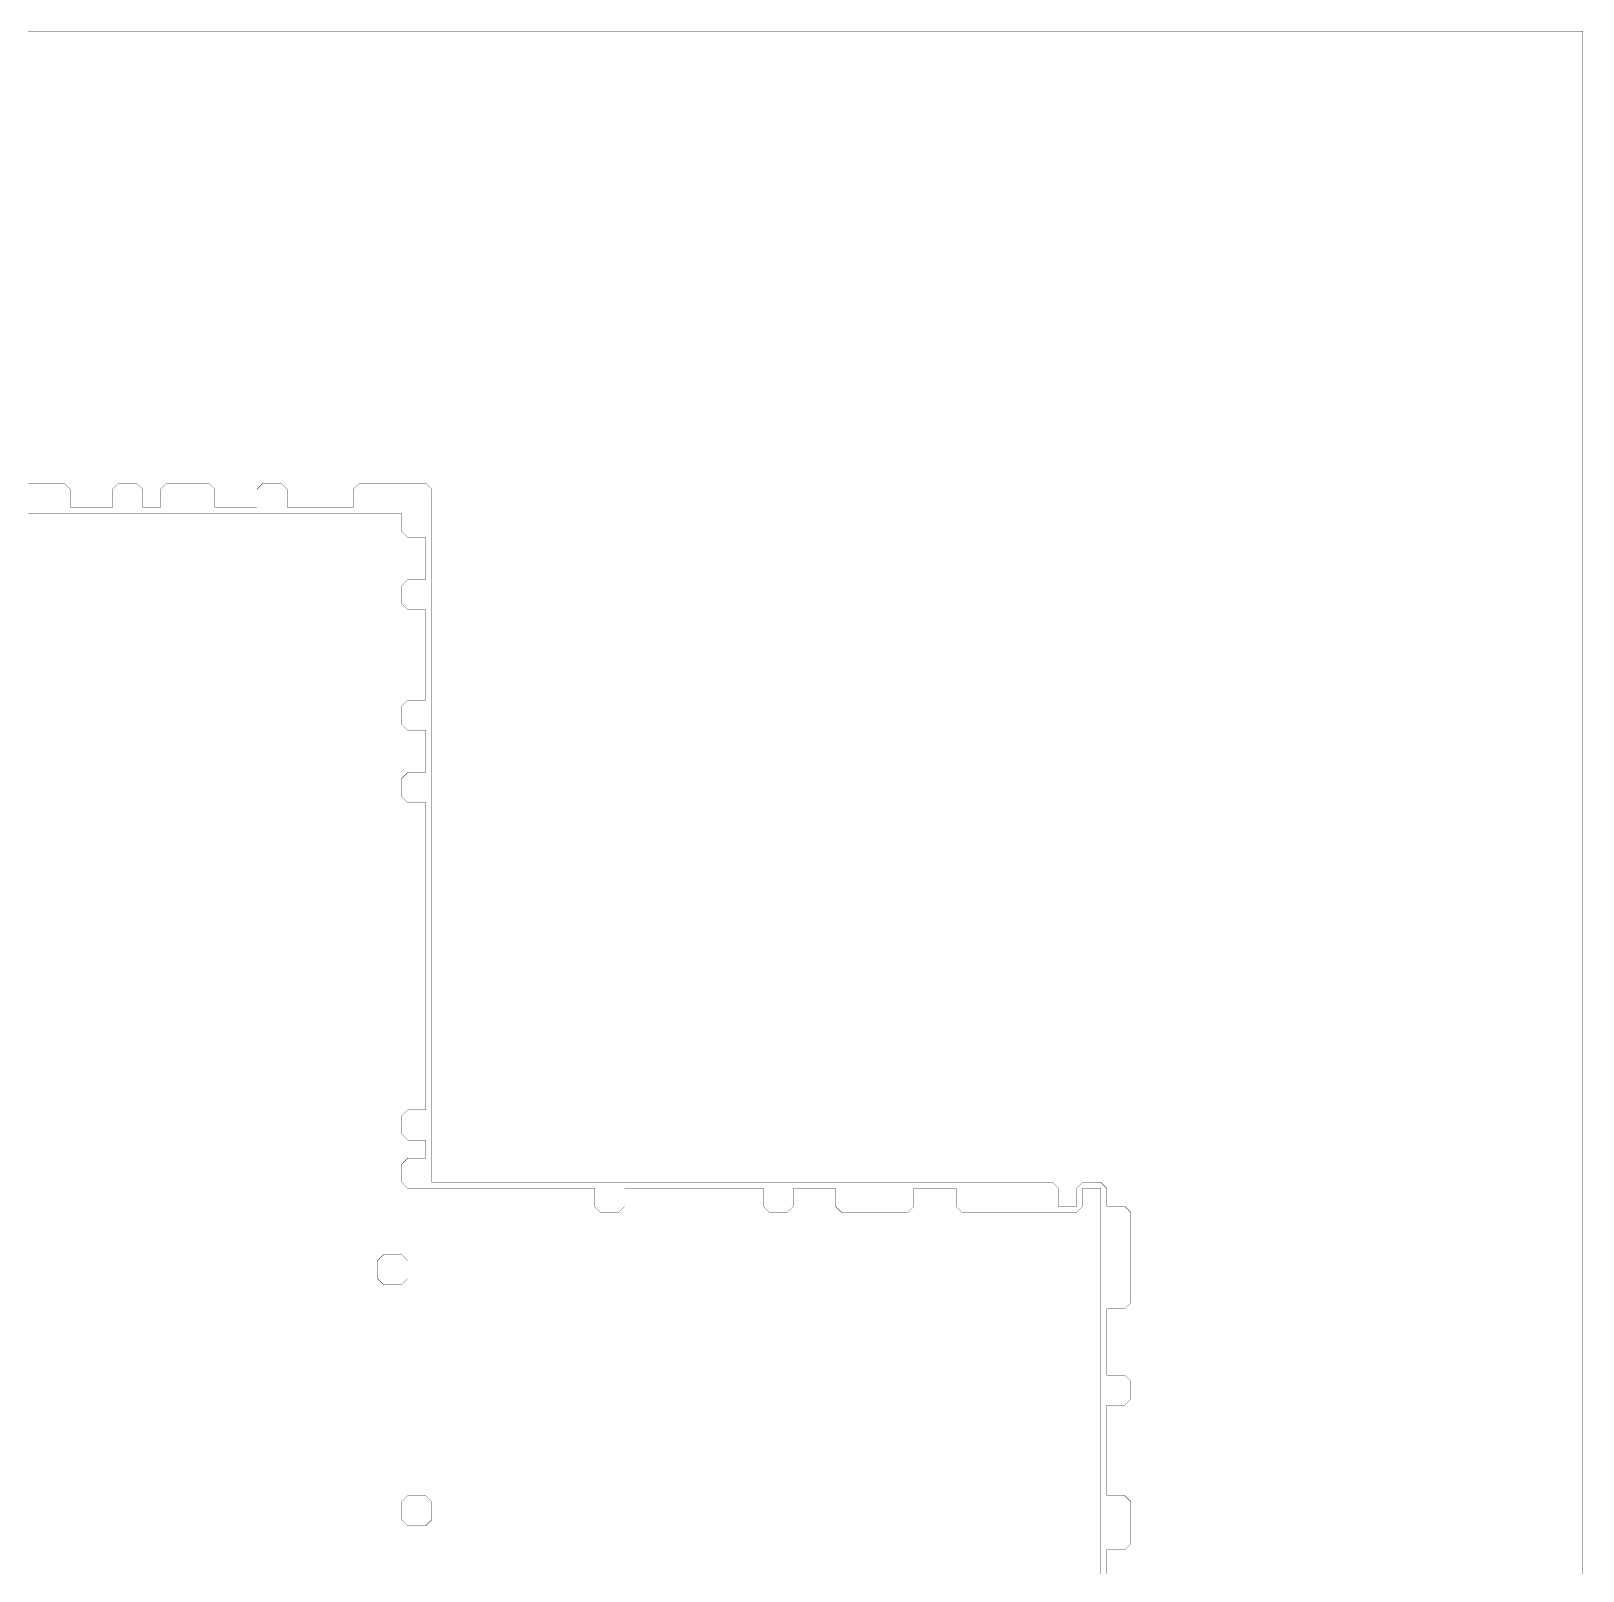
# Model space of a CAD drawing. Header units: metres. Extents: x 0 to 5059, y -5059 to 0.
# Drawn here: x 2510 to 5059, y -2530 to 0 of the extents above; entities that cross this region are included whole.
import ezdxf

# ---------------------------------------------------------------- set-up
doc = ezdxf.new("R2010")
doc.units = ezdxf.units.M
doc.layers.add('conductor', color=1, linetype='Continuous')
doc.layers.add('substrate', color=5, linetype='Continuous')

msp = doc.modelspace()

# ---------------------------------------------------------------- linework, layer by layer
at = {"layer": 'conductor', "const_width": 0.5}
msp.add_lwpolyline([(4267.1, -2534.5), (4267.1, -2524.6), (4267.1, -2514.7), (4267.1, -2504.8), (4267.1, -2494.9), (4267.1, -2485), (4267.1, -2475.1), (4267.1, -2465.2), (4267.1, -2455.3), (4267.1, -2445.4), (4267.1, -2435.5), (4267.1, -2425.6), (4267.1, -2415.7), (4267.1, -2405.8), (4267.1, -2395.9), (4267.1, -2386), (4267.1, -2376.1), (4267.1, -2366.2), (4267.1, -2356.3), (4267.1, -2346.4), (4267.1, -2336.5), (4267.1, -2326.6), (4267.1, -2316.7), (4267.1, -2306.8), (4267.1, -2296.9), (4267.1, -2287), (4267.1, -2277.1), (4267.1, -2267.2), (4267.1, -2257.3), (4267.1, -2247.4), (4267.1, -2237.5), (4267.1, -2227.6), (4267.1, -2217.7), (4267.1, -2207.8), (4267.1, -2197.9), (4267.1, -2188), (4267.1, -2178.1), (4267.1, -2168.2), (4267.1, -2158.3), (4267.1, -2148.4), (4267.1, -2138.5), (4267.1, -2128.6), (4267.1, -2118.7), (4267.1, -2108.8), (4267.1, -2098.9), (4267.1, -2089), (4267.1, -2079.1), (4267.1, -2069.2), (4267.1, -2059.3), (4267.1, -2049.4), (4267.1, -2039.5), (4267.1, -2029.6), (4267.1, -2019.7), (4267.1, -2009.8), (4267.1, -1999.9), (4267.1, -1990), (4267.1, -1980.1), (4267.1, -1970.2), (4267.1, -1960.3), (4267.1, -1950.4), (4267.1, -1940.5), (4267.1, -1930.6), (4267.1, -1920.7), (4267.1, -1910.8), (4267.1, -1900.9), (4257.2, -1900.9), (4247.3, -1900.9), (4237.4, -1900.9), (4237.4, -1910.8), (4237.4, -1920.7), (4237.4, -1930.6), (4227.5, -1940.5), (4217.6, -1940.5), (4207.7, -1940.5), (4197.8, -1940.5), (4187.9, -1940.5), (4178, -1940.5), (4168.1, -1940.5), (4158.2, -1940.5), (4148.3, -1940.5), (4138.4, -1940.5), (4128.5, -1940.5), (4118.6, -1940.5), (4108.7, -1940.5), (4098.8, -1940.5), (4088.9, -1940.5), (4079, -1940.5), (4069.1, -1940.5), (4059.2, -1940.5), (4049.3, -1940.5), (4039.4, -1940.5), (4029.5, -1930.6), (4029.5, -1920.7), (4029.5, -1910.8), (4029.5, -1900.9), (4019.6, -1900.9), (4009.7, -1900.9), (3999.8, -1900.9), (3989.9, -1900.9), (3980, -1900.9), (3970.1, -1900.9), (3960.2, -1900.9), (3960.2, -1910.8), (3960.2, -1920.7), (3960.2, -1930.6), (3950.3, -1940.5), (3940.4, -1940.5), (3930.5, -1940.5), (3920.6, -1940.5), (3910.7, -1940.5), (3900.8, -1940.5), (3890.9, -1940.5), (3881, -1940.5), (3871.1, -1940.5), (3861.2, -1940.5), (3851.3, -1940.5), (3841.4, -1940.5), (3831.5, -1930.6), (3831.5, -1920.7), (3831.5, -1910.8), (3831.5, -1900.9), (3821.6, -1900.9), (3811.7, -1900.9), (3801.8, -1900.9), (3791.9, -1900.9), (3782, -1900.9), (3772.1, -1900.9), (3762.2, -1900.9), (3762.2, -1910.8), (3762.2, -1920.7), (3762.2, -1930.6), (3752.3, -1940.5), (3742.4, -1940.5), (3732.5, -1940.5), (3722.6, -1940.5), (3712.7, -1930.6), (3712.7, -1920.7), (3712.7, -1910.8), (3712.7, -1900.9), (3702.8, -1900.9), (3692.9, -1900.9), (3683, -1900.9), (3673.1, -1900.9), (3663.2, -1900.9), (3653.3, -1900.9), (3643.4, -1900.9), (3633.5, -1900.9), (3623.6, -1900.9), (3613.7, -1900.9), (3603.8, -1900.9), (3593.9, -1900.9), (3584, -1900.9), (3574.1, -1900.9), (3564.2, -1900.9), (3554.3, -1900.9), (3544.4, -1900.9), (3534.5, -1900.9), (3524.6, -1900.9), (3514.7, -1900.9), (3504.8, -1900.9), (3494.9, -1900.9), (3485, -1900.9), (3485, -1910.8), (3485, -1920.7), (3485, -1930.6), (3475.1, -1940.5), (3465.1, -1940.5), (3455.2, -1940.5), (3445.3, -1940.5), (3435.4, -1930.6), (3435.4, -1920.7), (3435.4, -1910.8), (3435.4, -1900.9), (3425.5, -1900.9), (3415.6, -1900.9), (3405.7, -1900.9), (3395.8, -1900.9), (3385.9, -1900.9), (3376, -1900.9), (3366.1, -1900.9), (3356.2, -1900.9), (3346.3, -1900.9), (3336.4, -1900.9), (3326.5, -1900.9), (3316.6, -1900.9), (3306.7, -1900.9), (3296.8, -1900.9), (3286.9, -1900.9), (3277, -1900.9), (3267.1, -1900.9), (3257.2, -1900.9), (3247.3, -1900.9), (3237.4, -1900.9), (3227.5, -1900.9), (3217.6, -1900.9), (3207.7, -1900.9), (3197.8, -1900.9), (3187.9, -1900.9), (3178, -1900.9), (3168.1, -1900.9), (3158.2, -1900.9), (3148.3, -1900.9), (3138.4, -1900.9), (3128.5, -1900.9), (3118.6, -1891), (3118.6, -1881.1), (3118.6, -1871.2), (3118.6, -1861.3), (3128.5, -1851.4), (3138.4, -1851.4), (3148.3, -1851.4), (3158.2, -1851.4), (3158.2, -1841.5), (3158.2, -1831.6), (3158.2, -1821.7), (3148.3, -1821.7), (3138.4, -1821.7), (3128.5, -1821.7), (3118.6, -1811.8), (3118.6, -1801.9), (3118.6, -1792), (3118.6, -1782.1), (3128.5, -1772.2), (3138.4, -1772.2), (3148.3, -1772.2), (3158.2, -1772.2), (3158.2, -1762.3), (3158.2, -1752.4), (3158.2, -1742.5), (3158.2, -1732.6), (3158.2, -1722.7), (3158.2, -1712.8), (3158.2, -1702.9), (3158.2, -1693), (3158.2, -1683.1), (3158.2, -1673.2), (3158.2, -1663.3), (3158.2, -1653.4), (3158.2, -1643.5), (3158.2, -1633.6), (3158.2, -1623.7), (3158.2, -1613.8), (3158.2, -1603.9), (3158.2, -1594), (3158.2, -1584.1), (3158.2, -1574.2), (3158.2, -1564.3), (3158.2, -1554.4), (3158.2, -1544.5), (3158.2, -1534.6), (3158.2, -1524.7), (3158.2, -1514.8), (3158.2, -1504.9), (3158.2, -1495), (3158.2, -1485.1), (3158.2, -1475.2), (3158.2, -1465.3), (3158.2, -1455.4), (3158.2, -1445.5), (3158.2, -1435.6), (3158.2, -1425.7), (3158.2, -1415.8), (3158.2, -1405.9), (3158.2, -1396), (3158.2, -1386.1), (3158.2, -1376.2), (3158.2, -1366.3), (3158.2, -1356.4), (3158.2, -1346.5), (3158.2, -1336.6), (3158.2, -1326.7), (3158.2, -1316.8), (3158.2, -1306.9), (3158.2, -1297), (3158.2, -1287.1), (3158.2, -1277.2), (3158.2, -1267.3), (3148.3, -1267.3), (3138.4, -1267.3), (3128.5, -1267.3), (3118.6, -1257.4), (3118.6, -1247.5), (3118.6, -1237.6), (3118.6, -1227.7), (3128.5, -1217.8), (3138.4, -1217.8), (3148.3, -1217.8), (3158.2, -1217.8), (3158.2, -1207.9), (3158.2, -1198), (3158.2, -1188.1), (3158.2, -1178.2), (3158.2, -1168.3), (3158.2, -1158.4), (3158.2, -1148.4), (3148.3, -1148.4), (3138.4, -1148.4), (3128.5, -1148.4), (3118.6, -1138.5), (3118.6, -1128.6), (3118.6, -1118.7), (3118.6, -1108.8), (3128.5, -1098.9), (3138.4, -1098.9), (3148.3, -1098.9), (3158.2, -1098.9), (3158.2, -1089), (3158.2, -1079.1), (3158.2, -1069.2), (3158.2, -1059.3), (3158.2, -1049.4), (3158.2, -1039.5), (3158.2, -1029.6), (3158.2, -1019.7), (3158.2, -1009.8), (3158.2, -999.9), (3158.2, -990), (3158.2, -980.1), (3158.2, -970.2), (3158.2, -960.3), (3158.2, -950.4), (3148.3, -950.4), (3138.4, -950.4), (3128.5, -950.4), (3118.6, -940.5), (3118.6, -930.6), (3118.6, -920.7), (3118.6, -910.8), (3128.5, -900.9), (3138.4, -900.9), (3148.3, -900.9), (3158.2, -900.9), (3158.2, -891), (3158.2, -881.1), (3158.2, -871.2), (3158.2, -861.3), (3158.2, -851.4), (3158.2, -841.5), (3158.2, -831.6), (3148.3, -831.6), (3138.4, -831.6), (3128.5, -831.6), (3118.6, -821.7), (3118.6, -811.8), (3118.6, -801.9), (3118.6, -792), (3108.7, -792), (3098.8, -792), (3088.9, -792), (3079, -792), (3069.1, -792), (3059.2, -792), (3049.3, -792), (3039.4, -792), (3029.5, -792), (3019.6, -792), (3009.7, -792), (2999.8, -792), (2989.9, -792), (2980, -792), (2970.1, -792), (2960.2, -792), (2950.3, -792), (2940.4, -792), (2930.5, -792), (2920.6, -792), (2910.7, -792), (2900.8, -792), (2890.9, -792), (2881, -792), (2871.1, -792), (2861.2, -792), (2851.3, -792), (2841.4, -792), (2831.5, -792), (2821.6, -792), (2811.7, -792), (2801.8, -792), (2791.9, -792), (2782, -792), (2772.1, -792), (2762.2, -792), (2752.3, -792), (2742.4, -792), (2732.5, -792), (2722.6, -792), (2712.7, -792), (2702.8, -792), (2692.9, -792), (2683, -792), (2673.1, -792), (2663.2, -792), (2653.3, -792), (2643.4, -792), (2633.5, -792), (2623.6, -792), (2613.7, -792), (2603.8, -792), (2593.9, -792), (2584, -792), (2574.1, -792), (2564.2, -792), (2554.3, -792), (2544.4, -792), (2534.5, -792), (2524.6, -792), (2514.7, -792), (2504.8, -792)], dxfattribs=at)
for points in [[(3079, -2019.7), (3088.9, -2009.8), (3098.8, -2009.8), (3108.7, -2009.8), (3118.6, -2009.8), (3128.5, -2019.7), (3128.5, -2029.6), (3128.5, -2039.5), (3128.5, -2049.4), (3118.6, -2059.3), (3108.7, -2059.3), (3098.8, -2059.3), (3088.9, -2059.3), (3079, -2049.4), (3079, -2039.5), (3079, -2029.6)], [(3118.6, -2415.7), (3128.5, -2405.8), (3138.4, -2405.8), (3148.3, -2405.8), (3158.2, -2405.8), (3168.1, -2415.7), (3168.1, -2425.6), (3168.1, -2435.5), (3168.1, -2445.4), (3158.2, -2455.3), (3148.3, -2455.3), (3138.4, -2455.3), (3128.5, -2455.3), (3118.6, -2445.4), (3118.6, -2435.5), (3118.6, -2425.6)]]:
    msp.add_lwpolyline(points, close=True, dxfattribs=at)
at = {"layer": 'substrate', "const_width": 0.5}
for points in [[(5059.1, -2534.5), (5059.1, -2524.6), (5059.1, -2514.7), (5059.1, -2504.8), (5059.1, -2494.9), (5059.1, -2485), (5059.1, -2475.1), (5059.1, -2465.2), (5059.1, -2455.3), (5059.1, -2445.4), (5059.1, -2435.5), (5059.1, -2425.6), (5059.1, -2415.7), (5059.1, -2405.8), (5059.1, -2395.9), (5059.1, -2386), (5059.1, -2376.1), (5059.1, -2366.2), (5059.1, -2356.3), (5059.1, -2346.4), (5059.1, -2336.5), (5059.1, -2326.6), (5059.1, -2316.7), (5059.1, -2306.8), (5059.1, -2296.9), (5059.1, -2287), (5059.1, -2277.1), (5059.1, -2267.2), (5059.1, -2257.3), (5059.1, -2247.4), (5059.1, -2237.5), (5059.1, -2227.6), (5059.1, -2217.7), (5059.1, -2207.8), (5059.1, -2197.9), (5059.1, -2188), (5059.1, -2178.1), (5059.1, -2168.2), (5059.1, -2158.3), (5059.1, -2148.4), (5059.1, -2138.5), (5059.1, -2128.6), (5059.1, -2118.7), (5059.1, -2108.8), (5059.1, -2098.9), (5059.1, -2089), (5059.1, -2079.1), (5059.1, -2069.2), (5059.1, -2059.3), (5059.1, -2049.4), (5059.1, -2039.5), (5059.1, -2029.6), (5059.1, -2019.7), (5059.1, -2009.8), (5059.1, -1999.9), (5059.1, -1990), (5059.1, -1980.1), (5059.1, -1970.2), (5059.1, -1960.3), (5059.1, -1950.4), (5059.1, -1940.5), (5059.1, -1930.6), (5059.1, -1920.7), (5059.1, -1910.8), (5059.1, -1900.9), (5059.1, -1891), (5059.1, -1881.1), (5059.1, -1871.2), (5059.1, -1861.3), (5059.1, -1851.4), (5059.1, -1841.5), (5059.1, -1831.6), (5059.1, -1821.7), (5059.1, -1811.8), (5059.1, -1801.9), (5059.1, -1792), (5059.1, -1782.1), (5059.1, -1772.2), (5059.1, -1762.3), (5059.1, -1752.4), (5059.1, -1742.5), (5059.1, -1732.6), (5059.1, -1722.7), (5059.1, -1712.8), (5059.1, -1702.9), (5059.1, -1693), (5059.1, -1683.1), (5059.1, -1673.2), (5059.1, -1663.3), (5059.1, -1653.4), (5059.1, -1643.5), (5059.1, -1633.6), (5059.1, -1623.7), (5059.1, -1613.8), (5059.1, -1603.9), (5059.1, -1594), (5059.1, -1584.1), (5059.1, -1574.2), (5059.1, -1564.3), (5059.1, -1554.4), (5059.1, -1544.5), (5059.1, -1534.6), (5059.1, -1524.7), (5059.1, -1514.8), (5059.1, -1504.9), (5059.1, -1495), (5059.1, -1485.1), (5059.1, -1475.2), (5059.1, -1465.3), (5059.1, -1455.4), (5059.1, -1445.5), (5059.1, -1435.6), (5059.1, -1425.7), (5059.1, -1415.8), (5059.1, -1405.9), (5059.1, -1396), (5059.1, -1386.1), (5059.1, -1376.2), (5059.1, -1366.3), (5059.1, -1356.4), (5059.1, -1346.5), (5059.1, -1336.6), (5059.1, -1326.7), (5059.1, -1316.8), (5059.1, -1306.9), (5059.1, -1297), (5059.1, -1287.1), (5059.1, -1277.2), (5059.1, -1267.3), (5059.1, -1257.4), (5059.1, -1247.5), (5059.1, -1237.6), (5059.1, -1227.7), (5059.1, -1217.8), (5059.1, -1207.9), (5059.1, -1198), (5059.1, -1188.1), (5059.1, -1178.2), (5059.1, -1168.3), (5059.1, -1158.4), (5059.1, -1148.4), (5059.1, -1138.5), (5059.1, -1128.6), (5059.1, -1118.7), (5059.1, -1108.8), (5059.1, -1098.9), (5059.1, -1089), (5059.1, -1079.1), (5059.1, -1069.2), (5059.1, -1059.3), (5059.1, -1049.4), (5059.1, -1039.5), (5059.1, -1029.6), (5059.1, -1019.7), (5059.1, -1009.8), (5059.1, -999.9), (5059.1, -990), (5059.1, -980.1), (5059.1, -970.2), (5059.1, -960.3), (5059.1, -950.4), (5059.1, -940.5), (5059.1, -930.6), (5059.1, -920.7), (5059.1, -910.8), (5059.1, -900.9), (5059.1, -891), (5059.1, -881.1), (5059.1, -871.2), (5059.1, -861.3), (5059.1, -851.4), (5059.1, -841.5), (5059.1, -831.6), (5059.1, -821.7), (5059.1, -811.8), (5059.1, -801.9), (5059.1, -792), (5059.1, -782.1), (5059.1, -772.2), (5059.1, -762.3), (5059.1, -752.4), (5059.1, -742.5), (5059.1, -732.6), (5059.1, -722.7), (5059.1, -712.8), (5059.1, -702.9), (5059.1, -693), (5059.1, -683.1), (5059.1, -673.2), (5059.1, -663.3), (5059.1, -653.4), (5059.1, -643.5), (5059.1, -633.6), (5059.1, -623.7), (5059.1, -613.8), (5059.1, -603.9), (5059.1, -594), (5059.1, -584.1), (5059.1, -574.2), (5059.1, -564.3), (5059.1, -554.4), (5059.1, -544.5), (5059.1, -534.6), (5059.1, -524.7), (5059.1, -514.8), (5059.1, -504.9), (5059.1, -495), (5059.1, -485.1), (5059.1, -475.2), (5059.1, -465.3), (5059.1, -455.4), (5059.1, -445.5), (5059.1, -435.6), (5059.1, -425.7), (5059.1, -415.8), (5059.1, -405.9), (5059.1, -396), (5059.1, -386.1), (5059.1, -376.2), (5059.1, -366.3), (5059.1, -356.4), (5059.1, -346.5), (5059.1, -336.6), (5059.1, -326.7), (5059.1, -316.8), (5059.1, -306.9), (5059.1, -297), (5059.1, -287.1), (5059.1, -277.2), (5059.1, -267.3), (5059.1, -257.4), (5059.1, -247.5), (5059.1, -237.6), (5059.1, -227.7), (5059.1, -217.8), (5059.1, -207.9), (5059.1, -198), (5059.1, -188.1), (5059.1, -178.2), (5059.1, -168.3), (5059.1, -158.4), (5059.1, -148.5), (5059.1, -138.6), (5059.1, -128.7), (5059.1, -118.8), (5059.1, -108.9), (5059.1, -99), (5059.1, -89.1), (5059.1, -79.2), (5059.1, -69.3), (5059.1, -59.4), (5059.1, -49.5), (5059.1, -39.6), (5059.1, -29.7), (5059.1, -19.8), (5059.1, -9.9), (5059.1, 0), (5049.2, 0), (5039.3, 0), (5029.4, 0), (5019.5, 0), (5009.6, 0), (4999.7, 0), (4989.8, 0), (4979.9, 0), (4970, 0), (4960.1, 0), (4950.2, 0), (4940.3, 0), (4930.4, 0), (4920.5, 0), (4910.6, 0), (4900.7, 0), (4890.8, 0), (4880.9, 0), (4871, 0), (4861.1, 0), (4851.2, 0), (4841.3, 0), (4831.4, 0), (4821.5, 0), (4811.6, 0), (4801.7, 0), (4791.8, 0), (4781.9, 0), (4772, 0), (4762.1, 0), (4752.2, 0), (4742.3, 0), (4732.4, 0), (4722.5, 0), (4712.6, 0), (4702.7, 0), (4692.8, 0), (4682.9, 0), (4673, 0), (4663.1, 0), (4653.2, 0), (4643.3, 0), (4633.4, 0), (4623.5, 0), (4613.6, 0), (4603.7, 0), (4593.8, 0), (4583.9, 0), (4574, 0), (4564.1, 0), (4554.2, 0), (4544.3, 0), (4534.4, 0), (4524.5, 0), (4514.6, 0), (4504.7, 0), (4494.8, 0), (4484.9, 0), (4475, 0), (4465.1, 0), (4455.2, 0), (4445.3, 0), (4435.4, 0), (4425.5, 0), (4415.6, 0), (4405.7, 0), (4395.8, 0), (4385.9, 0), (4376, 0), (4366.1, 0), (4356.2, 0), (4346.3, 0), (4336.4, 0), (4326.5, 0), (4316.6, 0), (4306.7, 0), (4296.8, 0), (4286.9, 0), (4277, 0), (4267.1, 0), (4257.2, 0), (4247.3, 0), (4237.4, 0), (4227.5, 0), (4217.6, 0), (4207.7, 0), (4197.8, 0), (4187.9, 0), (4178, 0), (4168.1, 0), (4158.2, 0), (4148.3, 0), (4138.4, 0), (4128.5, 0), (4118.6, 0), (4108.7, 0), (4098.8, 0), (4088.9, 0), (4079, 0), (4069.1, 0), (4059.2, 0), (4049.3, 0), (4039.4, 0), (4029.5, 0), (4019.6, 0), (4009.7, 0), (3999.8, 0), (3989.9, 0), (3980, 0), (3970.1, 0), (3960.2, 0), (3950.3, 0), (3940.4, 0), (3930.5, 0), (3920.6, 0), (3910.7, 0), (3900.8, 0), (3890.9, 0), (3881, 0), (3871.1, 0), (3861.2, 0), (3851.3, 0), (3841.4, 0), (3831.5, 0), (3821.6, 0), (3811.7, 0), (3801.8, 0), (3791.9, 0), (3782, 0), (3772.1, 0), (3762.2, 0), (3752.3, 0), (3742.4, 0), (3732.5, 0), (3722.6, 0), (3712.7, 0), (3702.8, 0), (3692.9, 0), (3683, 0), (3673.1, 0), (3663.2, 0), (3653.3, 0), (3643.4, 0), (3633.5, 0), (3623.6, 0), (3613.7, 0), (3603.8, 0), (3593.9, 0), (3584, 0), (3574.1, 0), (3564.2, 0), (3554.3, 0), (3544.4, 0), (3534.5, 0), (3524.6, 0), (3514.7, 0), (3504.8, 0), (3494.9, 0), (3485, 0), (3475.1, 0), (3465.1, 0), (3455.2, 0), (3445.3, 0), (3435.4, 0), (3425.5, 0), (3415.6, 0), (3405.7, 0), (3395.8, 0), (3385.9, 0), (3376, 0), (3366.1, 0), (3356.2, 0), (3346.3, 0), (3336.4, 0), (3326.5, 0), (3316.6, 0), (3306.7, 0), (3296.8, 0), (3286.9, 0), (3277, 0), (3267.1, 0), (3257.2, 0), (3247.3, 0), (3237.4, 0), (3227.5, 0), (3217.6, 0), (3207.7, 0), (3197.8, 0), (3187.9, 0), (3178, 0), (3168.1, 0), (3158.2, 0), (3148.3, 0), (3138.4, 0), (3128.5, 0), (3118.6, 0), (3108.7, 0), (3098.8, 0), (3088.9, 0), (3079, 0), (3069.1, 0), (3059.2, 0), (3049.3, 0), (3039.4, 0), (3029.5, 0), (3019.6, 0), (3009.7, 0), (2999.8, 0), (2989.9, 0), (2980, 0), (2970.1, 0), (2960.2, 0), (2950.3, 0), (2940.4, 0), (2930.5, 0), (2920.6, 0), (2910.7, 0), (2900.8, 0), (2890.9, 0), (2881, 0), (2871.1, 0), (2861.2, 0), (2851.3, 0), (2841.4, 0), (2831.5, 0), (2821.6, 0), (2811.7, 0), (2801.8, 0), (2791.9, 0), (2782, 0), (2772.1, 0), (2762.2, 0), (2752.3, 0), (2742.4, 0), (2732.5, 0), (2722.6, 0), (2712.7, 0), (2702.8, 0), (2692.9, 0), (2683, 0), (2673.1, 0), (2663.2, 0), (2653.3, 0), (2643.4, 0), (2633.5, 0), (2623.6, 0), (2613.7, 0), (2603.8, 0), (2593.9, 0), (2584, 0), (2574.1, 0), (2564.2, 0), (2554.3, 0), (2544.4, 0), (2534.5, 0), (2524.6, 0), (2514.7, 0), (2504.8, 0)], [(2504.8, -742.5), (2514.7, -742.5), (2524.6, -742.5), (2534.5, -742.5), (2544.4, -742.5), (2554.3, -742.5), (2564.2, -742.5), (2574.1, -752.4), (2574.1, -762.3), (2574.1, -772.2), (2574.1, -782.1), (2584, -782.1), (2593.9, -782.1), (2603.8, -782.1), (2613.7, -782.1), (2623.6, -782.1), (2633.5, -782.1), (2643.4, -782.1), (2643.4, -772.2), (2643.4, -762.3), (2643.4, -752.4), (2653.3, -742.5), (2663.2, -742.5), (2673.1, -742.5), (2683, -742.5), (2692.9, -752.4), (2692.9, -762.3), (2692.9, -772.2), (2692.9, -782.1), (2702.8, -782.1), (2712.7, -782.1), (2722.6, -782.1), (2722.6, -772.2), (2722.6, -762.3), (2722.6, -752.4), (2732.5, -742.5), (2742.4, -742.5), (2752.3, -742.5), (2762.2, -742.5), (2772.1, -742.5), (2782, -742.5), (2791.9, -742.5), (2801.8, -742.5), (2811.7, -752.4), (2811.7, -762.3), (2811.7, -772.2), (2811.7, -782.1), (2821.6, -782.1), (2831.5, -782.1), (2841.4, -782.1), (2851.3, -782.1), (2861.2, -782.1), (2871.1, -782.1), (2881, -782.1), (2881, -772.2), (2881, -762.3), (2881, -752.4), (2890.9, -742.5), (2900.8, -742.5), (2910.7, -742.5), (2920.6, -742.5), (2930.5, -752.4), (2930.5, -762.3), (2930.5, -772.2), (2930.5, -782.1), (2940.4, -782.1), (2950.3, -782.1), (2960.2, -782.1), (2970.1, -782.1), (2980, -782.1), (2989.9, -782.1), (2999.8, -782.1), (3009.7, -782.1), (3019.6, -782.1), (3029.5, -782.1), (3039.4, -782.1), (3039.4, -772.2), (3039.4, -762.3), (3039.4, -752.4), (3049.3, -742.5), (3059.2, -742.5), (3069.1, -742.5), (3079, -742.5), (3088.9, -742.5), (3098.8, -742.5), (3108.7, -742.5), (3118.6, -742.5), (3128.5, -742.5), (3138.4, -742.5), (3148.3, -742.5), (3158.2, -742.5), (3168.1, -752.4), (3168.1, -762.3), (3168.1, -772.2), (3168.1, -782.1), (3168.1, -792), (3168.1, -801.9), (3168.1, -811.8), (3168.1, -821.7), (3168.1, -831.6), (3168.1, -841.5), (3168.1, -851.4), (3168.1, -861.3), (3168.1, -871.2), (3168.1, -881.1), (3168.1, -891), (3168.1, -900.9), (3168.1, -910.8), (3168.1, -920.7), (3168.1, -930.6), (3168.1, -940.5), (3168.1, -950.4), (3168.1, -960.3), (3168.1, -970.2), (3168.1, -980.1), (3168.1, -990), (3168.1, -999.9), (3168.1, -1009.8), (3168.1, -1019.7), (3168.1, -1029.6), (3168.1, -1039.5), (3168.1, -1049.4), (3168.1, -1059.3), (3168.1, -1069.2), (3168.1, -1079.1), (3168.1, -1089), (3168.1, -1098.9), (3168.1, -1108.8), (3168.1, -1118.7), (3168.1, -1128.6), (3168.1, -1138.5), (3168.1, -1148.4), (3168.1, -1158.4), (3168.1, -1168.3), (3168.1, -1178.2), (3168.1, -1188.1), (3168.1, -1198), (3168.1, -1207.9), (3168.1, -1217.8), (3168.1, -1227.7), (3168.1, -1237.6), (3168.1, -1247.5), (3168.1, -1257.4), (3168.1, -1267.3), (3168.1, -1277.2), (3168.1, -1287.1), (3168.1, -1297), (3168.1, -1306.9), (3168.1, -1316.8), (3168.1, -1326.7), (3168.1, -1336.6), (3168.1, -1346.5), (3168.1, -1356.4), (3168.1, -1366.3), (3168.1, -1376.2), (3168.1, -1386.1), (3168.1, -1396), (3168.1, -1405.9), (3168.1, -1415.8), (3168.1, -1425.7), (3168.1, -1435.6), (3168.1, -1445.5), (3168.1, -1455.4), (3168.1, -1465.3), (3168.1, -1475.2), (3168.1, -1485.1), (3168.1, -1495), (3168.1, -1504.9), (3168.1, -1514.8), (3168.1, -1524.7), (3168.1, -1534.6), (3168.1, -1544.5), (3168.1, -1554.4), (3168.1, -1564.3), (3168.1, -1574.2), (3168.1, -1584.1), (3168.1, -1594), (3168.1, -1603.9), (3168.1, -1613.8), (3168.1, -1623.7), (3168.1, -1633.6), (3168.1, -1643.5), (3168.1, -1653.4), (3168.1, -1663.3), (3168.1, -1673.2), (3168.1, -1683.1), (3168.1, -1693), (3168.1, -1702.9), (3168.1, -1712.8), (3168.1, -1722.7), (3168.1, -1732.6), (3168.1, -1742.5), (3168.1, -1752.4), (3168.1, -1762.3), (3168.1, -1772.2), (3168.1, -1782.1), (3168.1, -1792), (3168.1, -1801.9), (3168.1, -1811.8), (3168.1, -1821.7), (3168.1, -1831.6), (3168.1, -1841.5), (3168.1, -1851.4), (3168.1, -1861.3), (3168.1, -1871.2), (3168.1, -1881.1), (3168.1, -1891), (3178, -1891), (3187.9, -1891), (3197.8, -1891), (3207.7, -1891), (3217.6, -1891), (3227.5, -1891), (3237.4, -1891), (3247.3, -1891), (3257.2, -1891), (3267.1, -1891), (3277, -1891), (3286.9, -1891), (3296.8, -1891), (3306.7, -1891), (3316.6, -1891), (3326.5, -1891), (3336.4, -1891), (3346.3, -1891), (3356.2, -1891), (3366.1, -1891), (3376, -1891), (3385.9, -1891), (3395.8, -1891), (3405.7, -1891), (3415.6, -1891), (3425.5, -1891), (3435.4, -1891), (3445.3, -1891), (3455.2, -1891), (3465.1, -1891), (3475.1, -1891), (3485, -1891), (3494.9, -1891), (3504.8, -1891), (3514.7, -1891), (3524.6, -1891), (3534.5, -1891), (3544.4, -1891), (3554.3, -1891), (3564.2, -1891), (3574.1, -1891), (3584, -1891), (3593.9, -1891), (3603.8, -1891), (3613.7, -1891), (3623.6, -1891), (3633.5, -1891), (3643.4, -1891), (3653.3, -1891), (3663.2, -1891), (3673.1, -1891), (3683, -1891), (3692.9, -1891), (3702.8, -1891), (3712.7, -1891), (3722.6, -1891), (3732.5, -1891), (3742.4, -1891), (3752.3, -1891), (3762.2, -1891), (3772.1, -1891), (3782, -1891), (3791.9, -1891), (3801.8, -1891), (3811.7, -1891), (3821.6, -1891), (3831.5, -1891), (3841.4, -1891), (3851.3, -1891), (3861.2, -1891), (3871.1, -1891), (3881, -1891), (3890.9, -1891), (3900.8, -1891), (3910.7, -1891), (3920.6, -1891), (3930.5, -1891), (3940.4, -1891), (3950.3, -1891), (3960.2, -1891), (3970.1, -1891), (3980, -1891), (3989.9, -1891), (3999.8, -1891), (4009.7, -1891), (4019.6, -1891), (4029.5, -1891), (4039.4, -1891), (4049.3, -1891), (4059.2, -1891), (4069.1, -1891), (4079, -1891), (4088.9, -1891), (4098.8, -1891), (4108.7, -1891), (4118.6, -1891), (4128.5, -1891), (4138.4, -1891), (4148.3, -1891), (4158.2, -1891), (4168.1, -1891), (4178, -1891), (4187.9, -1891), (4197.8, -1900.9), (4197.8, -1910.8), (4197.8, -1920.7), (4197.8, -1930.6), (4207.7, -1930.6), (4217.6, -1930.6), (4227.5, -1930.6), (4227.5, -1920.7), (4227.5, -1910.8), (4227.5, -1900.9), (4237.4, -1891), (4247.3, -1891), (4257.2, -1891), (4267.1, -1891), (4277, -1900.9), (4277, -1910.8), (4277, -1920.7), (4277, -1930.6), (4286.9, -1930.6), (4296.8, -1930.6), (4306.7, -1930.6), (4316.6, -1940.5), (4316.6, -1950.4), (4316.6, -1960.3), (4316.6, -1970.2), (4316.6, -1980.1), (4316.6, -1990), (4316.6, -1999.9), (4316.6, -2009.8), (4316.6, -2019.7), (4316.6, -2029.6), (4316.6, -2039.5), (4316.6, -2049.4), (4316.6, -2059.3), (4316.6, -2069.2), (4316.6, -2079.1), (4316.6, -2089), (4306.7, -2098.9), (4296.8, -2098.9), (4286.9, -2098.9), (4277, -2098.9), (4277, -2108.8), (4277, -2118.7), (4277, -2128.6), (4277, -2138.5), (4277, -2148.4), (4277, -2158.3), (4277, -2168.2), (4277, -2178.1), (4277, -2188), (4277, -2197.9), (4277, -2207.8), (4286.9, -2207.8), (4296.8, -2207.8), (4306.7, -2207.8), (4316.6, -2217.7), (4316.6, -2227.6), (4316.6, -2237.5), (4316.6, -2247.4), (4306.7, -2257.3), (4296.8, -2257.3), (4286.9, -2257.3), (4277, -2257.3), (4277, -2267.2), (4277, -2277.1), (4277, -2287), (4277, -2296.9), (4277, -2306.8), (4277, -2316.7), (4277, -2326.6), (4277, -2336.5), (4277, -2346.4), (4277, -2356.3), (4277, -2366.2), (4277, -2376.1), (4277, -2386), (4277, -2395.9), (4277, -2405.8), (4286.9, -2405.8), (4296.8, -2405.8), (4306.7, -2405.8), (4316.6, -2415.7), (4316.6, -2425.6), (4316.6, -2435.5), (4316.6, -2445.4), (4316.6, -2455.3), (4316.6, -2465.2), (4316.6, -2475.1), (4316.6, -2485), (4306.7, -2494.9), (4296.8, -2494.9), (4286.9, -2494.9), (4277, -2494.9), (4277, -2504.8), (4277, -2514.7), (4277, -2524.6), (4277, -2534.5)]]:
    msp.add_lwpolyline(points, dxfattribs=at)

doc.saveas('drawing.dxf')
